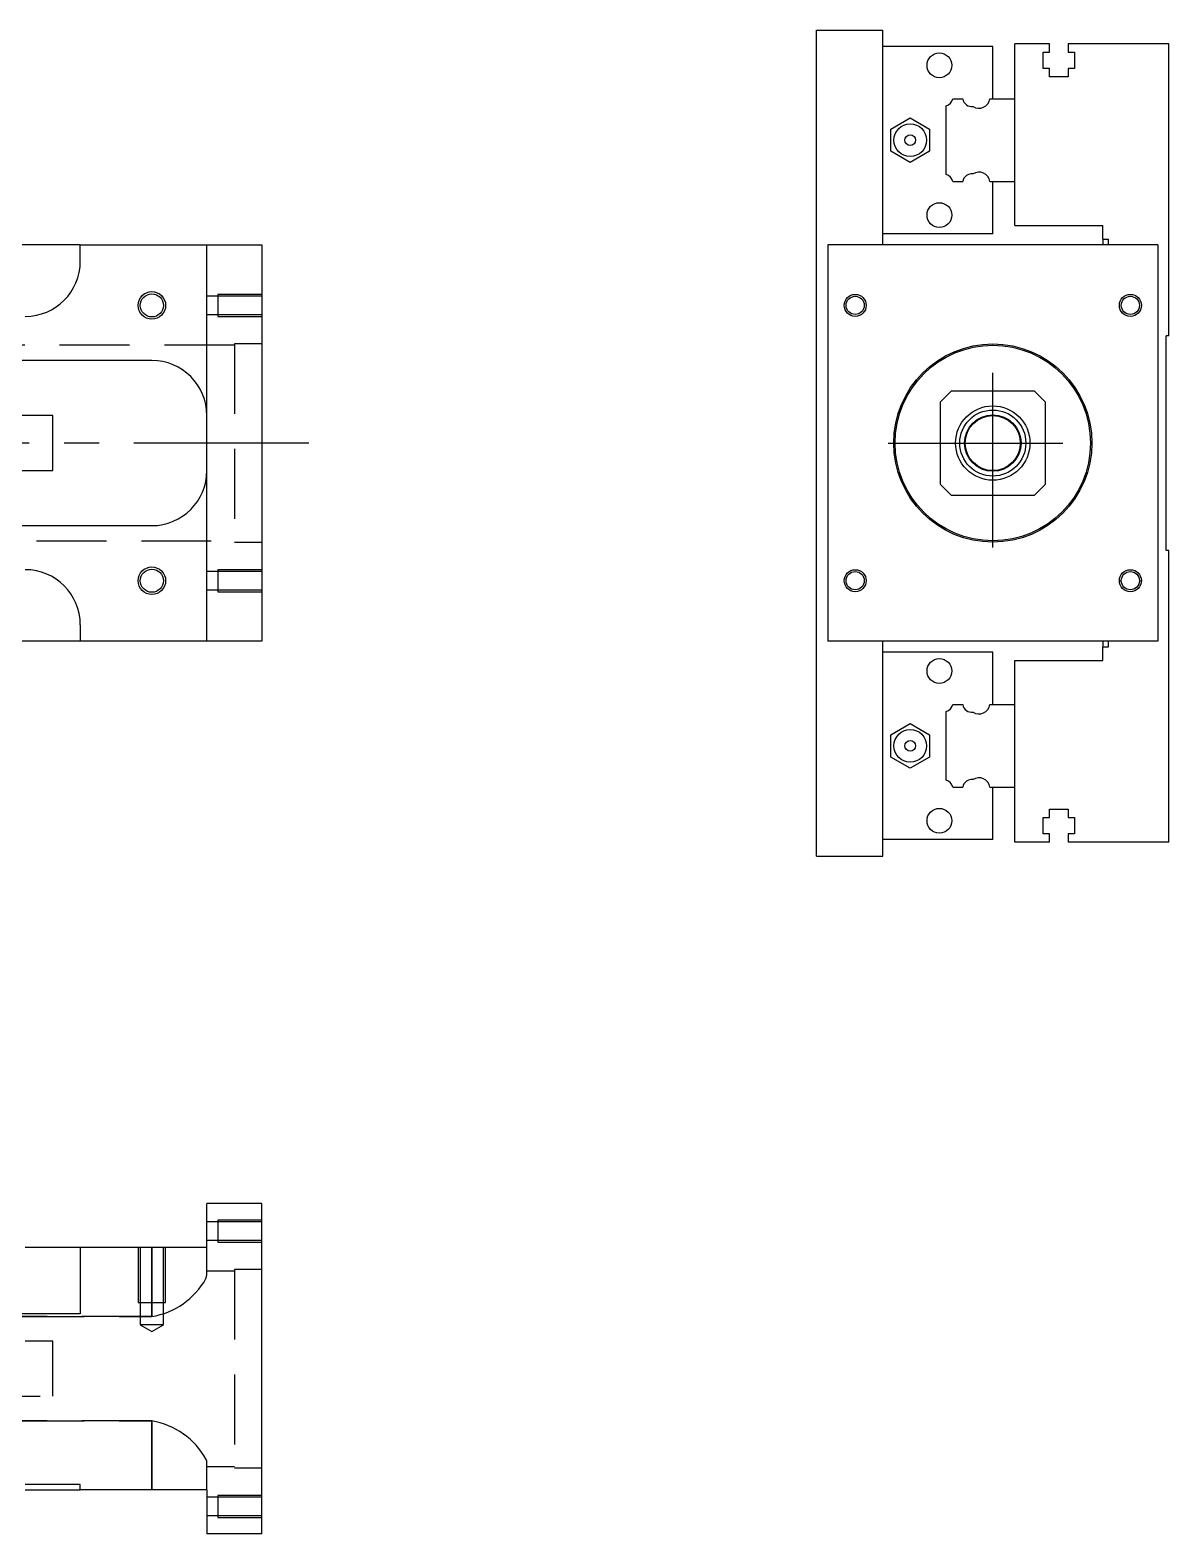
# Model space of a CAD drawing. Extents: x -10 to 608, y -257 to 77.
# Drawn here: x 400.9 to 607.8, y -198.1 to 75 of the extents above; entities that cross this region are included whole.
import ezdxf

# ---------------------------------------------------------------- set-up
doc = ezdxf.new("R2010")
doc.units = 0
doc.linetypes.add('CENTER', pattern=[50.8, 31.75, -6.35, 6.35, -6.35])
doc.linetypes.add('DASHED', pattern=[19.05, 12.7, -6.35])
doc.layers.get('0').update_dxf_attribs({"linetype": 'CONTINUOUS'})
doc.layers.add('CENTER', color=1, linetype='CENTER')

msp = doc.modelspace()

# ---------------------------------------------------------------- linework, layer by layer
at = {"color": 7, "linetype": 'CONTINUOUS'}
for p, q in [((543.78, -75), (543.78, 75)), ((543.78, 75), (555.78, 75)), ((555.78, 36), (555.78, 75)), ((575.78, 72), (555.78, 72)), ((575.78, 62.5), (575.78, 72)), ((575.78, 62.5), (575.78, 72)), ((586.08, 72.5), (579.78, 72.5)), ((579.78, 62.5), (579.78, 72.5)), ((586.08, 71), (586.08, 72.5)), ((589.48, 72.5), (589.48, 71)), ((607.78, 72.5), (589.48, 72.5)), ((607.78, 19.5), (607.78, 72.5)), ((584.93, 71), (586.08, 71)), ((584.93, 68), (584.93, 71)), ((589.48, 71), (590.63, 71)), ((590.63, 71), (590.63, 68)), ((586.08, 68), (584.93, 68)), ((586.08, 66.5), (586.08, 68)), ((589.48, 66.5), (586.08, 66.5)), ((589.48, 68), (589.48, 66.5)), ((590.63, 68), (589.48, 68)), ((567.28, 48.752272), (567.28, 61.247728)), ((568.532272, 62.5), (570.30668, 62.5)), ((575.257372, 62.5), (579.78, 62.5)), ((579.78, 47.5), (579.78, 62.5)), ((579.78, 47.5), (579.78, 62.5)), ((557.279999, 57.020726), (560.78, 59.041452)), ((560.78, 59.041452), (564.279999, 57.020726)), ((557.28, 52.979274), (557.279999, 57.020726)), ((564.279999, 57.020726), (564.279999, 52.979274)), ((560.78, 50.958548), (557.28, 52.979274)), ((564.279999, 52.979274), (560.78, 50.958548)), ((568.532272, 47.5), (570.30668, 47.5)), ((575.257372, 47.5), (579.78, 47.5)), ((575.78, 38), (575.78, 47.5)), ((575.78, 38), (575.78, 47.5)), ((579.78, 39.5), (579.78, 47.5)), ((579.78, 39.5), (595.78, 39.5)), ((595.78, 37), (595.78, 39.5)), ((410, 36), (365, 36)), ((410, 33), (410, 36)), ((410, 36), (433, 36)), ((433, -36), (433, 36)), ((433, 36), (443, 36)), ((443, 36), (443, -36)), ((545.78, 36), (545.78, -36)), ((605.78, 36), (545.78, 36)), ((575.78, 38), (555.78, 38)), ((595.78, 37), (596.78, 37)), ((595.78, 37), (595.78, 36)), ((596.78, 36), (596.78, 37)), ((605.78, 36), (605.78, -36)), ((607.78, 19.5), (607.28, 19.5)), ((607.28, -19.5), (607.28, 19.5)), ((423, 15), (398, 15)), ((568.28, 9.5), (566.28, 7.5)), ((568.28, 9.5), (583.28, 9.5)), ((585.28, 7.5), (583.28, 9.5)), ((566.28, -7.5), (566.28, 7.5)), ((585.28, 7.5), (585.28, -7.5)), ((405, 5), (390, 5)), ((405, -5), (405, 5)), ((390, -5), (405, -5)), ((566.28, -7.5), (568.28, -9.5)), ((583.28, -9.5), (585.28, -7.5)), ((583.28, -9.5), (568.28, -9.5)), ((398, -15), (423, -15)), ((607.78, -19.5), (607.28, -19.5)), ((607.78, -72.5), (607.78, -19.5)), ((598.78, -25), (599.13, -25)), ((602.43, -25), (602.78, -25)), ((410, -33), (410, -36)), ((410, -36), (365, -36)), ((433, -36), (410, -36)), ((443, -36), (433, -36)), ((605.78, -36), (545.78, -36)), ((555.78, -75), (555.78, -36)), ((575.78, -38), (555.78, -38)), ((575.78, -47.5), (575.78, -38)), ((595.78, -36), (595.78, -37)), ((595.78, -37), (596.78, -37)), ((595.78, -39.5), (595.78, -37)), ((596.78, -37), (596.78, -36)), ((579.78, -39.5), (595.78, -39.5)), ((579.78, -47.5), (579.78, -39.5)), ((567.28, -61.247728), (567.28, -48.752272)), ((568.532272, -47.5), (570.30668, -47.5)), ((575.257372, -47.5), (579.78, -47.5)), ((579.78, -62.5), (579.78, -47.5)), ((579.78, -62.5), (579.78, -47.5)), ((557.279999, -52.979274), (560.78, -50.958548)), ((560.78, -50.958548), (564.279999, -52.979274)), ((557.28, -57.020726), (557.279999, -52.979274)), ((564.279999, -52.979274), (564.279999, -57.020726)), ((560.78, -59.041452), (557.28, -57.020726)), ((564.279999, -57.020726), (560.78, -59.041452)), ((568.532272, -62.5), (570.30668, -62.5)), ((575.257372, -62.5), (579.78, -62.5)), ((575.78, -72), (575.78, -62.5)), ((579.78, -72.5), (579.78, -62.5)), ((584.93, -68), (586.08, -68)), ((584.93, -71), (584.93, -68)), ((586.08, -66.5), (589.48, -66.5)), ((586.08, -68), (586.08, -66.5)), ((589.48, -66.5), (589.48, -68)), ((589.48, -68), (590.63, -68)), ((590.63, -68), (590.63, -71)), ((586.08, -71), (584.93, -71)), ((586.08, -72.5), (586.08, -71)), ((590.63, -71), (589.48, -71)), ((589.48, -71), (589.48, -72.5)), ((575.78, -72), (555.78, -72)), ((586.08, -72.5), (579.78, -72.5)), ((607.78, -72.5), (589.48, -72.5)), ((543.78, -75), (555.78, -75)), ((433, -146.12), (433, -138.12)), ((443, -138.12), (433, -138.12)), ((443, -198.12), (443, -138.12)), ((410, -146.12), (400, -146.12)), ((410, -146.12), (410, -158.12)), ((433, -146.12), (410, -146.12)), ((410, -158.12), (365, -158.12)), ((410, -189.12), (400, -189.12)), ((400, -190.12), (410, -190.12)), ((410, -190.12), (410, -189.12)), ((433, -190.12), (410, -190.12)), ((433, -190.12), (433, -198.12)), ((443, -198.12), (433, -198.12))]:
    msp.add_line(p, q, dxfattribs=at)
at = {"color": 3, "linetype": 'DASHED'}
for p, q in [((435, 26.65), (433, 26.65)), ((435, 26.999994), (435, 23.000006)), ((443, 26.999994), (435, 26.999994)), ((443, 26.65), (435, 26.65)), ((433, 23.35), (435, 23.35)), ((435, 23.35), (443, 23.35)), ((435, 23.000006), (443, 23.000006)), ((438, 17.75), (383, 17.75)), ((438, 18), (438, -18)), ((443, 18), (438, 18)), ((383, -17.75), (438, -17.75)), ((438, -18), (443, -18)), ((435, -23.35), (433, -23.35)), ((435, -23.000006), (435, -26.999994)), ((443, -23.000006), (435, -23.000006)), ((443, -23.35), (435, -23.35)), ((433, -26.65), (435, -26.65)), ((435, -26.65), (443, -26.65)), ((435, -26.999994), (443, -26.999994)), ((435, -141.47), (433, -141.47)), ((435, -141.120006), (435, -145.119994)), ((443, -141.120006), (435, -141.120006)), ((443, -141.47), (435, -141.47)), ((420.500006, -146.12), (420.500006, -156.12)), ((420.9, -146.12), (420.9, -156.12)), ((423, -146.12), (423, -158.629874)), ((423, -158.629874), (423, -146.12)), ((425.1, -156.12), (425.1, -146.12)), ((425.499994, -156.12), (425.499994, -146.12)), ((433, -144.77), (435, -144.77)), ((433, -151.088778), (433, -146.12)), ((435, -144.77), (443, -144.77)), ((435, -145.119994), (443, -145.119994)), ((438, -150.12), (438, -186.12)), ((443, -150.12), (438, -150.12)), ((432.823178, -151.754328), (432.954746, -151.39671)), ((432.954746, -151.39671), (433, -151.088778)), ((438, -150.37), (433, -150.37)), ((420.500006, -156.12), (425.499994, -156.12)), ((420.9, -156.12), (420.9, -160.12)), ((425.1, -160.12), (425.1, -156.12)), ((398, -158.629874), (423, -158.629874)), ((423, -158.629874), (398, -158.629874)), ((425.1, -160.12), (420.9, -160.12)), ((420.9, -160.12), (423, -161.332436)), ((423, -161.332436), (425.1, -160.12)), ((405, -163.12), (400, -163.12)), ((405, -168.12), (405, -163.12)), ((405, -173.12), (405, -168.12)), ((390, -173.12), (405, -173.12)), ((423, -177.610126), (398, -177.610126)), ((398, -177.610126), (423, -177.610126)), ((423, -177.610126), (423, -190.12)), ((423, -190.12), (423, -177.610126)), ((432.965208, -184.8843), (432.86358, -184.578774)), ((433, -185.151222), (432.965208, -184.8843)), ((433, -190.12), (433, -185.151222)), ((433, -185.87), (438, -185.87)), ((438, -186.12), (443, -186.12)), ((435, -191.120006), (435, -195.119994)), ((443, -191.120006), (435, -191.120006)), ((435, -191.47), (433, -191.47)), ((443, -191.47), (435, -191.47)), ((433, -194.77), (435, -194.77)), ((435, -194.77), (443, -194.77)), ((435, -195.119994), (443, -195.119994))]:
    msp.add_line(p, q, dxfattribs=at)
at = {"color": 7, "linetype": 'CONTINUOUS'}
for centre, radius in [((566.079999, 68.6), 2.25), ((560.78, 55), 2.97), ((560.78, 55), 0.97), ((566.079999, 41.4), 2.25), ((423, 25), 2.1), ((550.78, 25), 1.65), ((600.78, 25), 1.65), ((575.78, 0), 18), ((575.78, 0), 17.75), ((575.78, 0), 6.75), ((575.78, 0), 6), ((575.78, 0), 5.125), ((575.78, 0), 5), ((423, -25), 2.1), ((550.78, -25), 1.65), ((600.78, -25), 1.65), ((566.079999, -41.4), 2.25), ((560.78, -55), 2.97), ((560.78, -55), 0.97), ((566.079999, -68.6), 2.25)]:
    msp.add_circle(centre, radius, dxfattribs=at)
at = {"color": 3, "linetype": 'CONTINUOUS'}
for centre, radius in [((423, 25), 2.5), ((550.78, 25), 2), ((600.78, 25), 2), ((423, -25), 2.5), ((550.78, -25), 2), ((600.78, -25), 2)]:
    msp.add_circle(centre, radius, dxfattribs=at)
at = {"color": 7, "linetype": 'CONTINUOUS'}
for centre, radius, start, end in [((566.88, 62.9), 1.7, 283.608961, 346.391039), ((571.98, 62.8), 1.7, 190.164249, 277.540197), ((573.28, 62.8), 2, 237.42103, 351.373073), ((573.28, 47.2), 2, 8.626927, 122.57897), ((566.88, 47.1), 1.7, 13.608961, 76.391039), ((571.98, 47.2), 1.7, 82.459803, 169.835751), ((400, 33), 10, 270, 0), ((423, 5), 10, 0, 90), ((423, -5), 10, 270, 0), ((400, -33), 10, 0, 90), ((566.88, -47.1), 1.7, 283.608961, 346.391039), ((571.98, -47.2), 1.7, 190.164249, 277.540197), ((573.28, -47.2), 2, 237.42103, 351.373073), ((566.88, -62.9), 1.7, 13.608961, 76.391039), ((571.98, -62.8), 1.7, 82.459803, 169.835751), ((573.28, -62.8), 2, 8.626927, 122.57897)]:
    msp.add_arc(centre, radius, start, end, dxfattribs=at)
at = {"color": 3, "linetype": 'DASHED'}
for centre, radius, start, end in [((420.794189, -145.023383), 13.784128, 279.20837209, 330.77035528), ((420.666168, -191.378373), 13.964648, 29.13802648, 80.37933944)]:
    msp.add_arc(centre, radius, start, end, dxfattribs=at)
at = {"layer": 'CENTER', "color": 1, "linetype": 'CENTER'}
for p, q in [((575.78, -19), (575.78, 19)), ((451.502205, 0), (-10.32213, 0)), ((556.78, 0), (594.78, 0))]:
    msp.add_line(p, q, dxfattribs=at)

doc.saveas('drawing.dxf')
